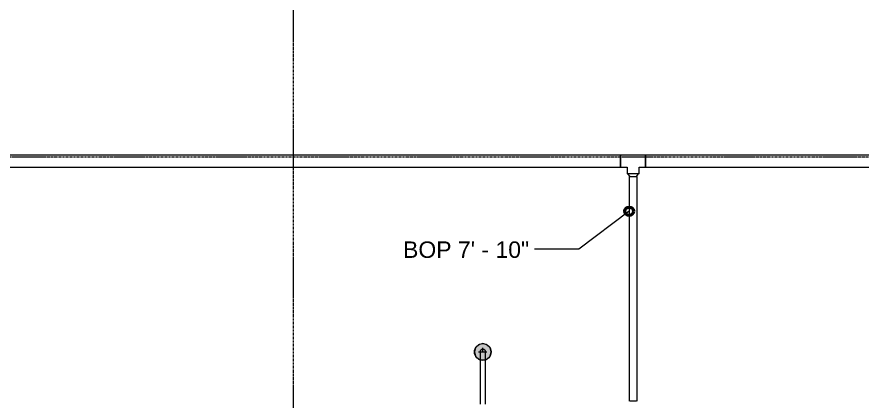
# Model space of a CAD drawing. Header units: inches. Extents: x -3679 to 241, y -496 to 1784.
# Drawn here: x -1668.2 to -1465.8, y 214.6 to 306.5 of the extents above; entities that cross this region are included whole.
import ezdxf

# ---------------------------------------------------------------- set-up
doc = ezdxf.new("R2010")
doc.units = ezdxf.units.IN
doc.header["$MEASUREMENT"] = 0
doc.linetypes.add('Grid Line', pattern=[0.875, 0.5, -0.125, 0.125, -0.125])
for name, color, linetype, lineweight in [('A-ANNO-NOTE', 250, 'Continuous', 9), ('G-ANNO-DIMS', 251, 'Continuous', 9), ('P-PIPE', 1, 'Continuous', 9), ('P-PIPE-CNTR', 1, 'Continuous', 9), ('S-GRID', 8, 'Continuous', 9)]:
    doc.layers.add(name, color=color, linetype=linetype, lineweight=lineweight)
doc.styles.add('Arial', font='arial.ttf', dxfattribs={"height": 3.934132})

msp = doc.modelspace()

# ---------------------------------------------------------------- hatches: boundary and pattern name
at = {"layer": 'A-ANNO-NOTE'}
h = msp.add_hatch(color=256, dxfattribs=at)
edge = h.paths.add_edge_path(flags=0)
edge.add_arc((-1556.62, 226.36), 2, 0, 360)
msp.add_hatch(color=256, dxfattribs=at).paths.add_polyline_path([(-1556.62, 224.36), (-1555.62, 224.63), (-1554.89, 225.36), (-1554.63, 226.36), (-1554.89, 227.36), (-1555.62, 228.1), (-1556.62, 228.36), (-1557.63, 228.1), (-1558.36, 227.36), (-1558.63, 226.36), (-1558.36, 225.36), (-1557.63, 224.63)], flags=0)

# ---------------------------------------------------------------- linework, layer by layer
for p, q in [((-1558.36, 227.36), (-1558.63, 226.36)), ((-1557.63, 228.1), (-1558.36, 227.36)), ((-1556.62, 228.36), (-1557.63, 228.1)), ((-1555.62, 228.1), (-1556.62, 228.36)), ((-1554.89, 227.36), (-1555.62, 228.1)), ((-1554.63, 226.36), (-1554.89, 227.36)), ((-1558.63, 226.36), (-1558.36, 225.36)), ((-1558.36, 225.36), (-1557.63, 224.63)), ((-1557.63, 224.63), (-1556.62, 224.36)), ((-1556.62, 224.36), (-1555.62, 224.63)), ((-1555.62, 224.63), (-1554.89, 225.36)), ((-1554.89, 225.36), (-1554.63, 226.36))]:
    msp.add_line(p, q, dxfattribs=at)
msp.add_circle((-1556.62, 226.36), 2, dxfattribs=at)
at = {"layer": 'G-ANNO-DIMS'}
for p, q in [((-1521.58, 260.03), (-1533.65, 250.94)), ((-1533.65, 250.94), (-1544.25, 250.94))]:
    msp.add_line(p, q, dxfattribs=at)
at = {"layer": 'G-ANNO-DIMS', "lineweight": 50}
msp.add_circle((-1521.58, 260.03), 1, dxfattribs=at)
at = {"layer": 'P-PIPE'}
for p, q in [((-1523.62, 273.44), (-1844.63, 273.44)), ((-1517.63, 273.44), (-1523.62, 273.44)), ((-1523.62, 273.44), (-1523.62, 271.28)), ((-1523.62, 273.25), (-1523.62, 273.39)), ((-1523.62, 273.02), (-1523.62, 273.24)), ((-1402.62, 273.44), (-1517.63, 273.44)), ((-1517.63, 271.28), (-1517.63, 273.44)), ((-1517.63, 273.39), (-1517.63, 273.25)), ((-1517.63, 273.24), (-1517.63, 273.02)), ((-1523.62, 272.72), (-1523.62, 273.02)), ((-1523.62, 272.37), (-1523.62, 272.72)), ((-1523.62, 271.63), (-1523.62, 272.37)), ((-1523.62, 271.28), (-1523.62, 271.63)), ((-1523.62, 270.98), (-1523.62, 271.28)), ((-1523.62, 271.28), (-1523.62, 270.56)), ((-1517.63, 273.02), (-1517.63, 272.72)), ((-1517.63, 272.72), (-1517.63, 272.37)), ((-1517.63, 272.37), (-1517.63, 271.63)), ((-1517.63, 271.63), (-1517.63, 271.28)), ((-1517.63, 271.28), (-1517.63, 270.98)), ((-1517.63, 270.56), (-1517.63, 271.28)), ((-1844.63, 270.56), (-1523.62, 270.56)), ((-1523.62, 270.76), (-1523.62, 270.98)), ((-1523.62, 270.61), (-1523.62, 270.75)), ((-1523.62, 270.56), (-1522.06, 270.56)), ((-1522.06, 270.56), (-1522.06, 269.01)), ((-1519.19, 270.56), (-1517.63, 270.56)), ((-1519.19, 269.01), (-1519.19, 270.56)), ((-1517.63, 270.98), (-1517.63, 270.76)), ((-1517.63, 270.75), (-1517.63, 270.61)), ((-1517.63, 270.56), (-1402.62, 270.56)), ((-1519.19, 269.01), (-1522.06, 269.01)), ((-1521.94, 269.01), (-1521.44, 268.35)), ((-1521.58, 268.35), (-1521.58, 214.61)), ((-1521.58, 268.35), (-1519.68, 268.35)), ((-1519.81, 268.35), (-1519.31, 269.01)), ((-1519.68, 214.61), (-1519.68, 268.35)), ((-1557.28, 226.36), (-1557.28, 213.86)), ((-1557.28, 226.36), (-1555.97, 226.36)), ((-1555.97, 213.86), (-1555.97, 226.36)), ((-1521.3, 214.61), (-1521.45, 214.61)), ((-1521.1, 214.61), (-1521.3, 214.61)), ((-1520.87, 214.61), (-1521.1, 214.61)), ((-1520.38, 214.61), (-1520.87, 214.61)), ((-1520.15, 214.61), (-1520.38, 214.61)), ((-1519.95, 214.61), (-1520.15, 214.61)), ((-1519.8, 214.61), (-1519.95, 214.61))]:
    msp.add_line(p, q, dxfattribs=at)
msp.add_arc((-1556.62, 226.36), 0.658, 0, 180, dxfattribs=at)
at = {"layer": 'P-PIPE-CNTR'}
for p, q in [((-1556.62, 226.36), (-1556.62, 227.36)), ((-1557.63, 226.36), (-1557.28, 226.36)), ((-1555.97, 226.36), (-1555.62, 226.36))]:
    msp.add_line(p, q, dxfattribs=at)
at = {"layer": 'S-GRID', "linetype": 'Grid Line'}
for p, q in [((-1602, 1771.74), (-1602, -484.26)), ((228, 273), (-3666.39, 273))]:
    msp.add_line(p, q, dxfattribs=at)

# ---------------------------------------------------------------- texts
at = {"layer": 'G-ANNO-DIMS', "insert": (-1575.71, 252.81), "char_height": 3.9341, "width": 35.952, "attachment_point": 1, "line_spacing_factor": 0.938532, "style": 'Arial'}
msp.add_mtext('BOP 7\' - 10"', dxfattribs=at)

doc.saveas('drawing.dxf')
